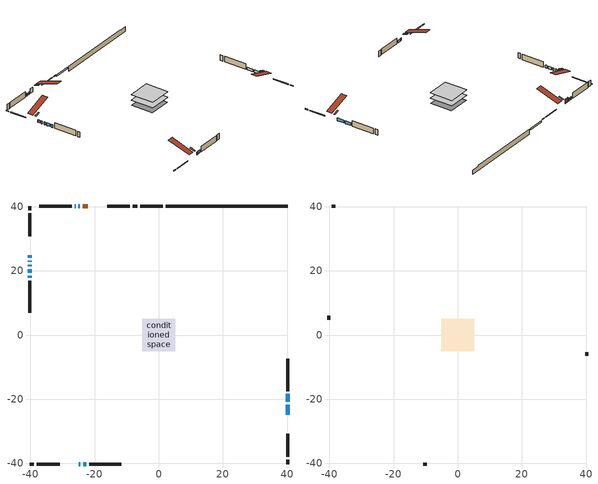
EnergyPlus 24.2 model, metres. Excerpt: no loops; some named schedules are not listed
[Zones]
conditioned space
 floor adiabatic (Floor2 construction): -1.14,-1.14 -1.14,1.14 1.14,1.14 1.14,-1.14 z0.71
 floor adiabatic (AdiabaticFloorConstruction): -5.12,-5.12 -5.12,5.12 5.12,5.12 5.12,-5.12 z0.71
 floor foundation (Slab1 construction): -4.91,-4.91 -4.91,4.91 4.91,4.91 4.91,-4.91 z-1.62
 floor foundation (Slab2 construction): -1.14,-1.14 -1.14,1.14 1.14,1.14 1.14,-1.14 z0
 wall outside (RimJoist1 construction): -6.74,40.23 -8.05,40.23 / -40.23,-40.23 -38.91,-40.23 / -40.23,40.23 -40.23,38.91 / 40.23,-40.23 40.23,-38.91 z0.71:1.01
 wall outside (RimJoist2 construction): -8.98,40.23 -16.13,40.23 / -37.99,-40.23 -30.84,-40.23 / -40.23,37.99 -40.23,30.84 / 40.23,-37.99 40.23,-30.84 z0.71:1.01
 wall outside (AdiabaticWallConstruction 1): -22.08,40.23 -23.7,40.23 z0.71:2.74
 wall outside (AdiabaticWallConstruction): -40.23,24.88 -40.23,24.14 / -40.23,23.21 -40.23,22.81 / -24.89,-40.23 -24.49,-40.23 / -24.63,40.23 -25.03,40.23 / -40.23,21.89 -40.23,21.5 / -40.23,20.57 -40.23,19.36 / -40.23,18.43 -40.23,17.84 / 40.23,-24.88 40.23,-21.75 / 40.23,-20.82 40.23,-18.4 / -23.56,-40.23 -22.64,-40.23 / -25.96,40.23 -26.26,40.23 z0.71:1.93
 wall outside (Wall1 construction): -27.19,40.23 -37.24,40.23 / -21.71,-40.23 -11.67,-40.23 / -40.23,16.91 -40.23,6.87 / 40.23,-17.47 40.23,-7.42 z0.71:3.15
 wall foundation (FoundationWall1 construction): 2.13,40.23,-1.62 2.13,40.23,0.71 36.42,40.23,0.71 36.42,40.23,0.33 40.23,40.23,0.33 40.23,40.23,-1.62
 wall foundation (FoundationWall2 construction): 1.2,40.23 -5.81,40.23 z0:0.61
 window (WindowConstruction): -40.23,24.88 -40.23,24.14 z0.71:1.93
 window (WindowConstruction 8): -40.23,23.21 -40.23,22.81 z0.71:1.93
 window (WindowConstruction 9): -24.88,-40.23 -24.49,-40.23 z0.71:1.93
 window (WindowConstruction 10): -24.63,40.23 -25.03,40.23 z0.71:1.93
 window (WindowConstruction 1): -40.23,21.88 -40.23,21.5 z0.71:1.93
 window (WindowConstruction 2): -40.23,20.57 -40.23,19.36 z0.71:1.93
 window (WindowConstruction 3): -40.23,18.43 -40.23,17.84 z0.71:1.93
 window (WindowConstruction 4): 40.23,-24.88 40.23,-21.75 z0.71:1.93
 window (WindowConstruction 5): 40.23,-20.82 40.23,-18.4 z0.71:1.93
 window (WindowConstruction 6): -23.56,-40.23 -22.64,-40.23 z0.71:1.93
 window (WindowConstruction 7): -25.96,40.23 -26.26,40.23 z0.71:1.93
 door (Door): -22.08,40.23 -23.7,40.23 z0.71:2.74
 ceiling adiabatic (AdiabaticFloorConstruction): 5.12,-5.12 5.12,5.12 -5.12,5.12 -5.12,-5.12 z0.71
 roof outside (Roof2 construction): -21.16,40.23,3.15 -21.16,38.14,3.84 -20.61,38.14,3.84 -20.61,40.23,3.15; -25.81,-40.23,3.15 -25.81,-38.14,3.84 -26.36,-38.14,3.84 -26.36,-40.23,3.15; -40.23,25.81,3.15 -38.14,25.81,3.84 -38.14,26.36,3.84 -40.23,26.36,3.15; 40.23,-25.81,3.15 38.14,-25.81,3.84 38.14,-26.36,3.84 40.23,-26.36,3.15
attic - vented
 floor to conditioned space (Floor1 construction Reversed): -5.11,-5.11 -5.11,5.11 5.11,5.11 5.11,-5.11 z3.15
 wall outside (Wall2 construction): -38.16,40.23 -39.3,40.23 / -10.74,-40.23 -9.61,-40.23 / -40.23,5.94 -40.23,4.8 / 40.23,-6.49 40.23,-5.36 z0.71:3.15
 roof outside (Roof1 construction): -19.68,40.23,3.15 -19.68,30.28,6.46 -17.06,30.28,6.46 -17.06,40.23,3.15; -27.29,-40.23,3.15 -27.29,-30.28,6.46 -29.91,-30.28,6.46 -29.91,-40.23,3.15; -40.23,27.29,3.15 -30.28,27.29,6.46 -30.28,29.91,6.46 -40.23,29.91,3.15; 40.23,-27.29,3.15 30.28,-27.29,6.46 30.28,-29.91,6.46 40.23,-29.91,3.15
[Building]
Building 1: Terrain=Suburbs
[Site:Location]
Prince Albert AP_SK: Latitude {deg}=53.21; Longitude {deg}=-105.67; Time Zone {hr}=-6; Elevation {m}=428; Keep Site Location Information=Yes
[Site:GroundTemperature:Shallow]
-5.03068, -7.78458, -8.00512, -6.69825, -1.45193, 3.76996, 8.29705, 11.1649, 11.4085, 9.07601, 4.66436, -0.397337
[Site:WaterMainsTemperature]
Calculation Method=Schedule; Temperature Schedule=mains temperature schedule
[Material] Roughness=Rough; Thermal Absorptance=0.9
Name | Thickness {m} | Conductivity {W/m-K} | Density {kg/m3} | Specific Heat {J/kg-K} | Solar Absorptance | Visible Absorptance
asphalt or fiberglass shingles | 0.00635 | 0.162714 | 1121.4 | 1465.45 | 0.84 | 0.84
ceiling stud and cavity | 0.1397 | 0.0759208 | 65.682 | 1177.47 | 0.7 | 0.7
concrete 4.0 in. | 0.1016 | 1.803125 | 2242.8 | 837.4 | 0.7 | 0.7
concrete 8.0 in. | 0.2032 | 1.803125 | 2242.8 | 837.4 | 0.7 | 0.7
door material | 0.04445 | 0.188738 | 512.64 | 1214.23 | 0.7 | 0.7
exterior vertical ins | 0.0154577 | 0.029427 | 32.04 | 1214.23 | 0.7 | 0.7
exterior vertical ins 1 | 0.0808331 | 0.029427 | 32.04 | 1214.23 | 0.7 | 0.7
floor covering | 0.0127 | 9.015625 | 54.468 | 1339.84 | 0.6 | 0.6
floor covering 1 | 0.0127 | 0.0433444 | 54.468 | 1339.84 | 0.6 | 0.6
floor rigid ins; wall rigid ins 1 | 0.512978 | 0.029427 | 32.04 | 1214.23 | 0.7 | 0.7
floor stud and cavity | 0.0889 | 0.221242 | 50.32683 | 1063.81 | 0.7 | 0.7
floor stud and cavity 1 | 0.1397 | 1.75129 | 37.0049 | 1207.88 | 0.7 | 0.7
furniture material conditioned space 1 | 0.1524 | 0.115458 | 640.8 | 1214.23 | 0.6 | 0.6
gypsum board | 0.0127 | 0.160291 | 801 | 837.4 | 0.6 | 0.6
gypsum board 1 | 0.0127 | 0.160291 | 801 | 837.4 | 0.7 | 0.7
osb sheathing 0.5 in. | 0.0127 | 0.115458 | 512.64 | 1214.23 | 0.7 | 0.7
osb sheathing 0.75 in. | 0.01905 | 0.115458 | 512.64 | 1214.23 | 0.7 | 0.7
osb sheathing 2.0 in. | 0.0508 | 0.115458 | 512.64 | 1214.23 | 0.7 | 0.7
rim joist rigid ins; wall rigid ins | 0.051816 | 0.029427 | 32.04 | 1214.23 | 0.7 | 0.7
rim joist rigid ins 1 | 0.103632 | 0.029427 | 32.04 | 1214.23 | 0.7 | 0.7
rim joist stud and cavity | 0.0508 | 0.0427674 | 125.044 | 1163.47 | 0.6 | 0.6
rim joist stud and cavity 1 | 0.0508 | 0.0709578 | 125.044 | 1163.47 | 0.6 | 0.6
roof stud and cavity | 0.2032 | 0.119736 | 78.34581 | 1123.46 | 0.7 | 0.7
wall stud and cavity | 0.1397 | 0.130922 | 139.0536 | 1170.24 | 0.7 | 0.7
wall stud and cavity 1 | 0.0889 | 6.1454 | 50.32683 | 1063.81 | 0.6 | 0.6
wall stud and cavity 2 | 0.0889 | 0.380278 | 52.3479 | 1209.89 | 0.7 | 0.7
wall stud and cavity 3 | 0.0889 | 0.391764 | 83.0341 | 1211.67 | 0.7 | 0.7
wood siding | 0.0254 | 0.102417 | 544.68 | 1172.36 | 0 | 0
wood siding 1 | 0.00254 | 0.102417 | 544.68 | 1172.36 | 0 | 0
wood siding 2; wood siding 3; wood siding 4 | 0.0254 | 0.102417 | 544.68 | 1172.36 | 0.7 | 0.7
[WindowMaterial:SimpleGlazingSystem]
Name | U-Factor {W/m2-K} | Solar Heat Gain Coefficient
WindowMaterial | 2.94802 | 0.64
WindowMaterial 1 | 5.62747 | 0.54
WindowMaterial 2 | 2.9395 | 0.65
WindowMaterial 3 | 2.96164 | 0.63
WindowMaterial 4 | 2.8884 | 0.7
WindowMaterial 5 | 1.32127 | 0.49
WindowMaterial 6 | 3.01104 | 0.57
WindowMaterial 7 | 1.84478 | 0.5
[Construction]
AdiabaticFloorConstruction: floor stud and cavity 1, floor rigid ins, osb sheathing 0.75 in., floor covering 1
AdiabaticWallConstruction: wood siding 3, wall rigid ins 1, wall stud and cavity 2, gypsum board
AdiabaticWallConstruction 1: wood siding 4, wall rigid ins 1, wall stud and cavity 2, gypsum board
Door: door material
Floor1 construction Reversed: gypsum board, ceiling stud and cavity
Floor2 construction: floor stud and cavity, floor covering
FoundationWall1 construction; FoundationWall2 construction: concrete 8.0 in., gypsum board 1
furniture construction conditioned space 1: furniture material conditioned space 1
PartitionWallConstruction: gypsum board, wall stud and cavity 3, gypsum board
RimJoist1 construction: wood siding 2, rim joist rigid ins, osb sheathing 2.0 in., rim joist stud and cavity
RimJoist2 construction: wood siding 2, rim joist rigid ins 1, osb sheathing 2.0 in., rim joist stud and cavity 1
Roof1 construction: asphalt or fiberglass shingles
Roof2 construction: asphalt or fiberglass shingles, osb sheathing 0.75 in., roof stud and cavity, gypsum board
Slab1 construction; Slab2 construction: concrete 4.0 in.
Wall1 construction: wood siding, wall rigid ins, osb sheathing 0.5 in., wall stud and cavity, gypsum board
Wall2 construction: wood siding 1, wall stud and cavity 1
WindowConstruction: WindowMaterial
WindowConstruction 1: WindowMaterial 1
WindowConstruction 10; WindowConstruction 8; WindowConstruction 9: WindowMaterial 7
WindowConstruction 2; WindowConstruction 5: WindowMaterial 2
WindowConstruction 3: WindowMaterial 3
WindowConstruction 4: WindowMaterial 4
WindowConstruction 6: WindowMaterial 5
WindowConstruction 7: WindowMaterial 6
[Zone] Multiplier=1; Part of Total Floor Area=Yes
Name | Volume {m3}
attic - vented | 56.1646
conditioned space | 506.6
[Space]
Name | Zone | Volume {m3}
attic - vented 1 | attic - vented | 56.1646
conditioned space 1 | conditioned space | 506.6
[ZoneInfiltration:EffectiveLeakageArea]
infil attic - vented 1: Zone or Space=attic - vented 1; Schedule=Always On Discrete; Effective Air Leakage Area {cm2}=3682.24; Stack Coefficient=0.000400166; Wind Coefficient=1.35158e-05
[ZoneMixing]
whole house fan mix: Zone or Space=attic - vented; Schedule=Always On Continuous; Design Flow Rate Calculation Method=Flow/Zone; Design Flow Rate {m3/s}=0; Source Zone or Space=conditioned space
[SurfaceProperty:ExposedFoundationPerimeter] Exposed Perimeter Calculation Method=TotalExposedPerimeter
Name | Total Exposed Perimeter {m}
Slab1 | 38.1
Slab2 | 7.01
[InternalMass] Zone or ZoneList=conditioned space; Space or SpaceList=conditioned space 1
Name | Construction | Surface Area {m2}
furniture mass conditioned space 1 | furniture construction conditioned space 1 | 84.7281
partition wall mass | PartitionWallConstruction | 206.62
[Lights]
interior lighting: Zone or ZoneList or Space or SpaceList=conditioned space 1; Schedule=interior lighting schedule; Design Level Calculation Method=LightingLevel; Lighting Level {W}=343.2; Return Air Fraction=0; Fraction Radiant=0.6; Fraction Visible=0.2; Fraction Replaceable=1
[People]
occupants: Zone or ZoneList or Space or SpaceList=conditioned space 1; Number of People Schedule=occupants schedule; Number of People Calculation Method=People; Number of People=3; Fraction Radiant=0.314171; Sensible Heat Fraction=0.56303; Activity Level Schedule=occupants activity schedule; Carbon Dioxide Generation Rate {m3/s-W}=0; Enable ASHRAE 55 Comfort Warnings=No; Mean Radiant Temperature Calculation Type=EnclosureAveraged
[ElectricEquipment] Zone or ZoneList or Space or SpaceList=conditioned space 1; Design Level Calculation Method=EquipmentLevel
Name | Schedule | Design Level {W} | Fraction Latent | Fraction Radiant | Fraction Lost
clothes dryer | clothes dryer schedule | 140.772 | 0.015 | 0.081 | 0.85
clothes washer | clothes washer schedule | 32.1985 | 0.03 | 0.162 | 0.7
cooking range | cooking range schedule | 215.147 | 0.08 | 0.432 | 0.2
dishwasher | dishwasher schedule | 66.8632 | 0.3 | 0.18 | 0.4
fridge | fridge schedule | 72.9452 | 0 | 0.6 | 0
mech vent house fan | mech vent house fan schedule | 0 | 0 | 0 | 1
mech vent house fan cfis | mech vent house fan cfis schedule | 0 | 0 | 0 | 0
misc plug loads | misc plug loads schedule | 494.7 | 0.045 | 0.513 | 0.1
whole house fan | Always On Discrete | 0 | 0 | 0 | 1
[OtherEquipment] Zone or ZoneList or Space or SpaceList=conditioned space 1; Design Level Calculation Method=EquipmentLevel
Name | Fuel Type | Schedule | Design Level {W} | Fraction Latent | Fraction Radiant | Fraction Lost
clothes dryer 1 | Electricity | clothes dryer schedule | 0 | 0.015 | 0.081 | 0.85
cooking range 1 | Electricity | cooking range schedule | 0 | 0.08 | 0.432 | 0.2
general water use latent | None | general water use schedule | 62.594 | 1 | 0 | 0
general water use sensible | None | general water use schedule | -61.6891 | 0 | 0.6 | 0
mech vent house fan latent load | None | Always On Discrete | 0 | 1 | 0 | 0
mech vent house fan sensible load | None | Always On Discrete | 0 | 0 | 0 | 0
water heater energy adjustment1 | NaturalGas | Always On Discrete | 0.01 | 0 | 0 | 1
[ZoneInfiltration:DesignFlowRate] Zone or ZoneList or Space or SpaceList=conditioned space 1; Schedule=Always On Discrete; Design Flow Rate Calculation Method=Flow/Zone; Design Flow Rate {m3/s}=0
infil flow; natural vent flow; whole house fan flow
[AvailabilityManager:Scheduled]
furnace airloop Availability Manager: Schedule=Always On Discrete
[Foundation:Kiva] Initial Indoor Air Temperature {C}=21; Wall Depth Below Slab {m}=0.2032; Custom Block X Position 1 {m}=0.2159; Custom Block Z Position 1 {m}=0
Name | Wall Height Above Grade {m} | Custom Block Material Name 1 | Custom Block Depth 1 {m}
Foundation Kiva 1 | 0.710001 | exterior vertical ins | 2.33001
Foundation Kiva 2 | 0.609996 | exterior vertical ins 1 | 0.609996
[Foundation:Kiva:Settings]
Soil Conductivity {W/m-K}=0.849921; Soil Density {kg/m3}=1842.3; Soil Specific Heat {J/kg-K}=418.7; Ground Solar Absorptivity=0.9; Ground Thermal Absorptivity=0.9; Ground Surface Roughness {m}=0.03; Far-Field Width {m}=40; Deep-Ground Boundary Condition=ZeroFlux; Deep-Ground Depth {m}=40; Minimum Cell Dimension {m}=0.2; Maximum Cell Growth Coefficient=3; Simulation Timestep=Timestep
[Exterior:Lights]
exterior lighting: Schedule=exterior lighting schedule; Design Level {W}=75.6
[EnergyManagementSystem:GlobalVariable]
furnace_airloop_Fan_RTF
infil_program_Qfan
infil_program_Qinf
natural_vent_program_Qnv
natural_vent_program_Qwhf
[EnergyManagementSystem:Sensor]
Name | Output:Variable or Output:Meter Index Key | Output:Variable or Output:Meter
airflow_gain | infil flow | Infiltration Sensible Heat Gain Energy
airflow_gain_1 | natural vent flow | Infiltration Sensible Heat Gain Energy
airflow_gain_2 | whole house fan flow | Infiltration Sensible Heat Gain Energy
airflow_loss | infil flow | Infiltration Sensible Heat Loss Energy
airflow_loss_1 | natural vent flow | Infiltration Sensible Heat Loss Energy
airflow_loss_2 | whole house fan flow | Infiltration Sensible Heat Loss Energy
clg_load_cond |  | Cooling:EnergyTransfer:Zone:CONDITIONED SPACE
clg_sp_s; clg_sp_s_1 | cooling setpoint | Schedule Value
clothes_dryer_exhaust_0_sch_s | clothes dryer exhaust 0 schedule | Schedule Value
cool_season | cooling season schedule | Schedule Value
htg_load_cond |  | Heating:EnergyTransfer:Zone:CONDITIONED SPACE
htg_sp_s; htg_sp_s_1 | heating setpoint | Schedule Value
ig_ee_conv | clothes dryer | Electric Equipment Convective Heating Energy
ig_ee_conv_2 | cooking range | Electric Equipment Convective Heating Energy
ig_ee_conv_4 | fridge | Electric Equipment Convective Heating Energy
ig_ee_conv_5 | misc plug loads | Electric Equipment Convective Heating Energy
ig_ee_conv_6 | whole house fan | Electric Equipment Convective Heating Energy
ig_ee_rad | clothes dryer | Electric Equipment Radiant Heating Energy
ig_ee_rad_2 | cooking range | Electric Equipment Radiant Heating Energy
ig_ee_rad_4 | fridge | Electric Equipment Radiant Heating Energy
ig_ee_rad_5 | misc plug loads | Electric Equipment Radiant Heating Energy
ig_ee_rad_6 | whole house fan | Electric Equipment Radiant Heating Energy
ig_lgt_conv | interior lighting | Lights Convective Heating Energy
ig_lgt_rad | interior lighting | Lights Radiant Heating Energy
ig_lgt_vis | interior lighting | Lights Visible Radiation Heating Energy
ig_oe_conv | clothes dryer 1 | Other Equipment Convective Heating Energy
ig_oe_conv_1 | cooking range 1 | Other Equipment Convective Heating Energy
ig_oe_conv_2 | general water use latent | Other Equipment Convective Heating Energy
ig_oe_conv_3 | general water use sensible | Other Equipment Convective Heating Energy
ig_oe_conv_4 | water heater energy adjustment1 | Other Equipment Convective Heating Energy
ig_oe_rad | clothes dryer 1 | Other Equipment Radiant Heating Energy
ig_oe_rad_1 | cooking range 1 | Other Equipment Radiant Heating Energy
ig_oe_rad_2 | general water use latent | Other Equipment Radiant Heating Energy
ig_oe_rad_3 | general water use sensible | Other Equipment Radiant Heating Energy
ig_oe_rad_4 | water heater energy adjustment1 | Other Equipment Radiant Heating Energy
ig_ppl_conv | occupants | People Convective Heating Energy
ig_ppl_rad | occupants | People Radiant Heating Energy
im_conv | furniture mass conditioned space 1 | Surface Inside Face Convection Heat Gain Energy
im_conv_1 | partition wall mass | Surface Inside Face Convection Heat Gain Energy
im_ig | furniture mass conditioned space 1 | Surface Inside Face Internal Gains Radiation Heat Gain Energy
im_ig_1 | partition wall mass | Surface Inside Face Internal Gains Radiation Heat Gain Energy
im_lgt | furniture mass conditioned space 1 | Surface Inside Face Lights Radiation Heat Gain Energy
im_lgt_1 | partition wall mass | Surface Inside Face Lights Radiation Heat Gain Energy
im_sol | furniture mass conditioned space 1 | Surface Inside Face Solar Radiation Heat Gain Energy
im_sol_1 | partition wall mass | Surface Inside Face Solar Radiation Heat Gain Energy
im_surf | furniture mass conditioned space 1 | Surface Inside Face Net Surface Thermal Radiation Heat Gain Energy
im_surf_1 | partition wall mass | Surface Inside Face Net Surface Thermal Radiation Heat Gain Energy
mv_conv | mech vent house fan | Electric Equipment Convective Heating Energy
mv_conv_1 | mech vent house fan cfis | Electric Equipment Convective Heating Energy
mv_conv_2 | mech vent house fan latent load | Other Equipment Convective Heating Energy
mv_conv_3 | mech vent house fan sensible load | Other Equipment Convective Heating Energy
mv_rad | mech vent house fan | Electric Equipment Radiant Heating Energy
mv_rad_1 | mech vent house fan cfis | Electric Equipment Radiant Heating Energy
mv_rad_2 | mech vent house fan latent load | Other Equipment Radiant Heating Energy
mv_rad_3 | mech vent house fan sensible load | Other Equipment Radiant Heating Energy
natural_vent_s | natural vent schedule | Schedule Value
out_pb_s |  | Site Outdoor Air Barometric Pressure
out_wt_s |  | Site Outdoor Air Humidity Ratio
site_vw_s |  | Site Wind Speed
ss_back_out | Window1 | Surface Window Shortwave from Zone Back Out Window Heat Transfer Rate
ss_back_out_1 | Window10 | Surface Window Shortwave from Zone Back Out Window Heat Transfer Rate
ss_back_out_10 | Window9 | Surface Window Shortwave from Zone Back Out Window Heat Transfer Rate
ss_back_out_2 | Window11 | Surface Window Shortwave from Zone Back Out Window Heat Transfer Rate
ss_back_out_3 | Window12 | Surface Window Shortwave from Zone Back Out Window Heat Transfer Rate
ss_back_out_4 | Window2 | Surface Window Shortwave from Zone Back Out Window Heat Transfer Rate
ss_back_out_5 | Window3 | Surface Window Shortwave from Zone Back Out Window Heat Transfer Rate
ss_back_out_6 | Window4 | Surface Window Shortwave from Zone Back Out Window Heat Transfer Rate
ss_back_out_7 | Window5 | Surface Window Shortwave from Zone Back Out Window Heat Transfer Rate
ss_back_out_8 | Window6 | Surface Window Shortwave from Zone Back Out Window Heat Transfer Rate
ss_back_out_9 | Window8 | Surface Window Shortwave from Zone Back Out Window Heat Transfer Rate
ss_conv | Door1 | Surface Inside Face Convection Heat Gain Energy
ss_conv_1 | Window1 | Surface Inside Face Convection Heat Gain Energy
ss_conv_10 | Window8 | Surface Inside Face Convection Heat Gain Energy
ss_conv_11 | Window9 | Surface Inside Face Convection Heat Gain Energy
ss_conv_2 | Window10 | Surface Inside Face Convection Heat Gain Energy
ss_conv_3 | Window11 | Surface Inside Face Convection Heat Gain Energy
ss_conv_4 | Window12 | Surface Inside Face Convection Heat Gain Energy
ss_conv_5 | Window2 | Surface Inside Face Convection Heat Gain Energy
ss_conv_6 | Window3 | Surface Inside Face Convection Heat Gain Energy
ss_conv_7 | Window4 | Surface Inside Face Convection Heat Gain Energy
ss_conv_8 | Window5 | Surface Inside Face Convection Heat Gain Energy
ss_conv_9 | Window6 | Surface Inside Face Convection Heat Gain Energy
ss_ig | Door1 | Surface Inside Face Internal Gains Radiation Heat Gain Energy
ss_ig_1 | Window1 | Surface Inside Face Internal Gains Radiation Heat Gain Energy
ss_ig_10 | Window8 | Surface Inside Face Internal Gains Radiation Heat Gain Energy
ss_ig_11 | Window9 | Surface Inside Face Internal Gains Radiation Heat Gain Energy
ss_ig_2 | Window10 | Surface Inside Face Internal Gains Radiation Heat Gain Energy
ss_ig_3 | Window11 | Surface Inside Face Internal Gains Radiation Heat Gain Energy
ss_ig_4 | Window12 | Surface Inside Face Internal Gains Radiation Heat Gain Energy
ss_ig_5 | Window2 | Surface Inside Face Internal Gains Radiation Heat Gain Energy
ss_ig_6 | Window3 | Surface Inside Face Internal Gains Radiation Heat Gain Energy
ss_ig_7 | Window4 | Surface Inside Face Internal Gains Radiation Heat Gain Energy
ss_ig_8 | Window5 | Surface Inside Face Internal Gains Radiation Heat Gain Energy
ss_ig_9 | Window6 | Surface Inside Face Internal Gains Radiation Heat Gain Energy
ss_lgt | Door1 | Surface Inside Face Lights Radiation Heat Gain Energy
ss_sol | Door1 | Surface Inside Face Solar Radiation Heat Gain Energy
ss_surf | Door1 | Surface Inside Face Net Surface Thermal Radiation Heat Gain Energy
ss_surf_1 | Window1 | Surface Inside Face Net Surface Thermal Radiation Heat Gain Energy
ss_surf_10 | Window8 | Surface Inside Face Net Surface Thermal Radiation Heat Gain Energy
ss_surf_11 | Window9 | Surface Inside Face Net Surface Thermal Radiation Heat Gain Energy
ss_surf_2 | Window10 | Surface Inside Face Net Surface Thermal Radiation Heat Gain Energy
ss_surf_3 | Window11 | Surface Inside Face Net Surface Thermal Radiation Heat Gain Energy
ss_surf_4 | Window12 | Surface Inside Face Net Surface Thermal Radiation Heat Gain Energy
ss_surf_5 | Window2 | Surface Inside Face Net Surface Thermal Radiation Heat Gain Energy
ss_surf_6 | Window3 | Surface Inside Face Net Surface Thermal Radiation Heat Gain Energy
ss_surf_7 | Window4 | Surface Inside Face Net Surface Thermal Radiation Heat Gain Energy
ss_surf_8 | Window5 | Surface Inside Face Net Surface Thermal Radiation Heat Gain Energy
ss_surf_9 | Window6 | Surface Inside Face Net Surface Thermal Radiation Heat Gain Energy
ss_trans_in | Window1 | Surface Window Transmitted Solar Radiation Rate
ss_trans_in_1 | Window10 | Surface Window Transmitted Solar Radiation Rate
ss_trans_in_10 | Window9 | Surface Window Transmitted Solar Radiation Rate
ss_trans_in_2 | Window11 | Surface Window Transmitted Solar Radiation Rate
ss_trans_in_3 | Window12 | Surface Window Transmitted Solar Radiation Rate
ss_trans_in_4 | Window2 | Surface Window Transmitted Solar Radiation Rate
ss_trans_in_5 | Window3 | Surface Window Transmitted Solar Radiation Rate
ss_trans_in_6 | Window4 | Surface Window Transmitted Solar Radiation Rate
ss_trans_in_7 | Window5 | Surface Window Transmitted Solar Radiation Rate
ss_trans_in_8 | Window6 | Surface Window Transmitted Solar Radiation Rate
ss_trans_in_9 | Window8 | Surface Window Transmitted Solar Radiation Rate
ss_trans_out | Window1 | Surface Inside Face Initial Transmitted Diffuse Transmitted Out Window Solar Radiation Rate
ss_trans_out_1 | Window10 | Surface Inside Face Initial Transmitted Diffuse Transmitted Out Window Solar Radiation Rate
ss_trans_out_10 | Window9 | Surface Inside Face Initial Transmitted Diffuse Transmitted Out Window Solar Radiation Rate
ss_trans_out_2 | Window11 | Surface Inside Face Initial Transmitted Diffuse Transmitted Out Window Solar Radiation Rate
ss_trans_out_3 | Window12 | Surface Inside Face Initial Transmitted Diffuse Transmitted Out Window Solar Radiation Rate
ss_trans_out_4 | Window2 | Surface Inside Face Initial Transmitted Diffuse Transmitted Out Window Solar Radiation Rate
ss_trans_out_5 | Window3 | Surface Inside Face Initial Transmitted Diffuse Transmitted Out Window Solar Radiation Rate
ss_trans_out_6 | Window4 | Surface Inside Face Initial Transmitted Diffuse Transmitted Out Window Solar Radiation Rate
ss_trans_out_7 | Window5 | Surface Inside Face Initial Transmitted Diffuse Transmitted Out Window Solar Radiation Rate
ss_trans_out_8 | Window6 | Surface Inside Face Initial Transmitted Diffuse Transmitted Out Window Solar Radiation Rate
ss_trans_out_9 | Window8 | Surface Inside Face Initial Transmitted Diffuse Transmitted Out Window Solar Radiation Rate
s_conv | Floor1 | Surface Inside Face Convection Heat Gain Energy
s_conv_1 | Floor2 | Surface Inside Face Convection Heat Gain Energy
s_conv_10 | RimJoist2:0 | Surface Inside Face Convection Heat Gain Energy
s_conv_11 | RimJoist2:180 | Surface Inside Face Convection Heat Gain Energy
s_conv_12 | RimJoist2:270 | Surface Inside Face Convection Heat Gain Energy
s_conv_13 | RimJoist2:90 | Surface Inside Face Convection Heat Gain Energy
s_conv_14 | Roof2:0 | Surface Inside Face Convection Heat Gain Energy
s_conv_15 | Roof2:180 | Surface Inside Face Convection Heat Gain Energy
s_conv_16 | Roof2:270 | Surface Inside Face Convection Heat Gain Energy
s_conv_17 | Roof2:90 | Surface Inside Face Convection Heat Gain Energy
s_conv_18 | Slab1 | Surface Inside Face Convection Heat Gain Energy
s_conv_19 | Slab2 | Surface Inside Face Convection Heat Gain Energy
s_conv_2 | FoundationWall1 | Surface Inside Face Convection Heat Gain Energy
s_conv_20 | Wall1:0 | Surface Inside Face Convection Heat Gain Energy
s_conv_21 | Wall1:180 | Surface Inside Face Convection Heat Gain Energy
s_conv_22 | Wall1:270 | Surface Inside Face Convection Heat Gain Energy
s_conv_23 | Wall1:90 | Surface Inside Face Convection Heat Gain Energy
s_conv_3 | FoundationWall2 | Surface Inside Face Convection Heat Gain Energy
s_conv_4 | inferred conditioned ceiling | Surface Inside Face Convection Heat Gain Energy
s_conv_5 | inferred conditioned floor | Surface Inside Face Convection Heat Gain Energy
s_conv_6 | RimJoist1:0 | Surface Inside Face Convection Heat Gain Energy
s_conv_7 | RimJoist1:180 | Surface Inside Face Convection Heat Gain Energy
s_conv_8 | RimJoist1:270 | Surface Inside Face Convection Heat Gain Energy
s_conv_9 | RimJoist1:90 | Surface Inside Face Convection Heat Gain Energy
s_ig | Floor1 | Surface Inside Face Internal Gains Radiation Heat Gain Energy
s_ig_1 | Floor2 | Surface Inside Face Internal Gains Radiation Heat Gain Energy
